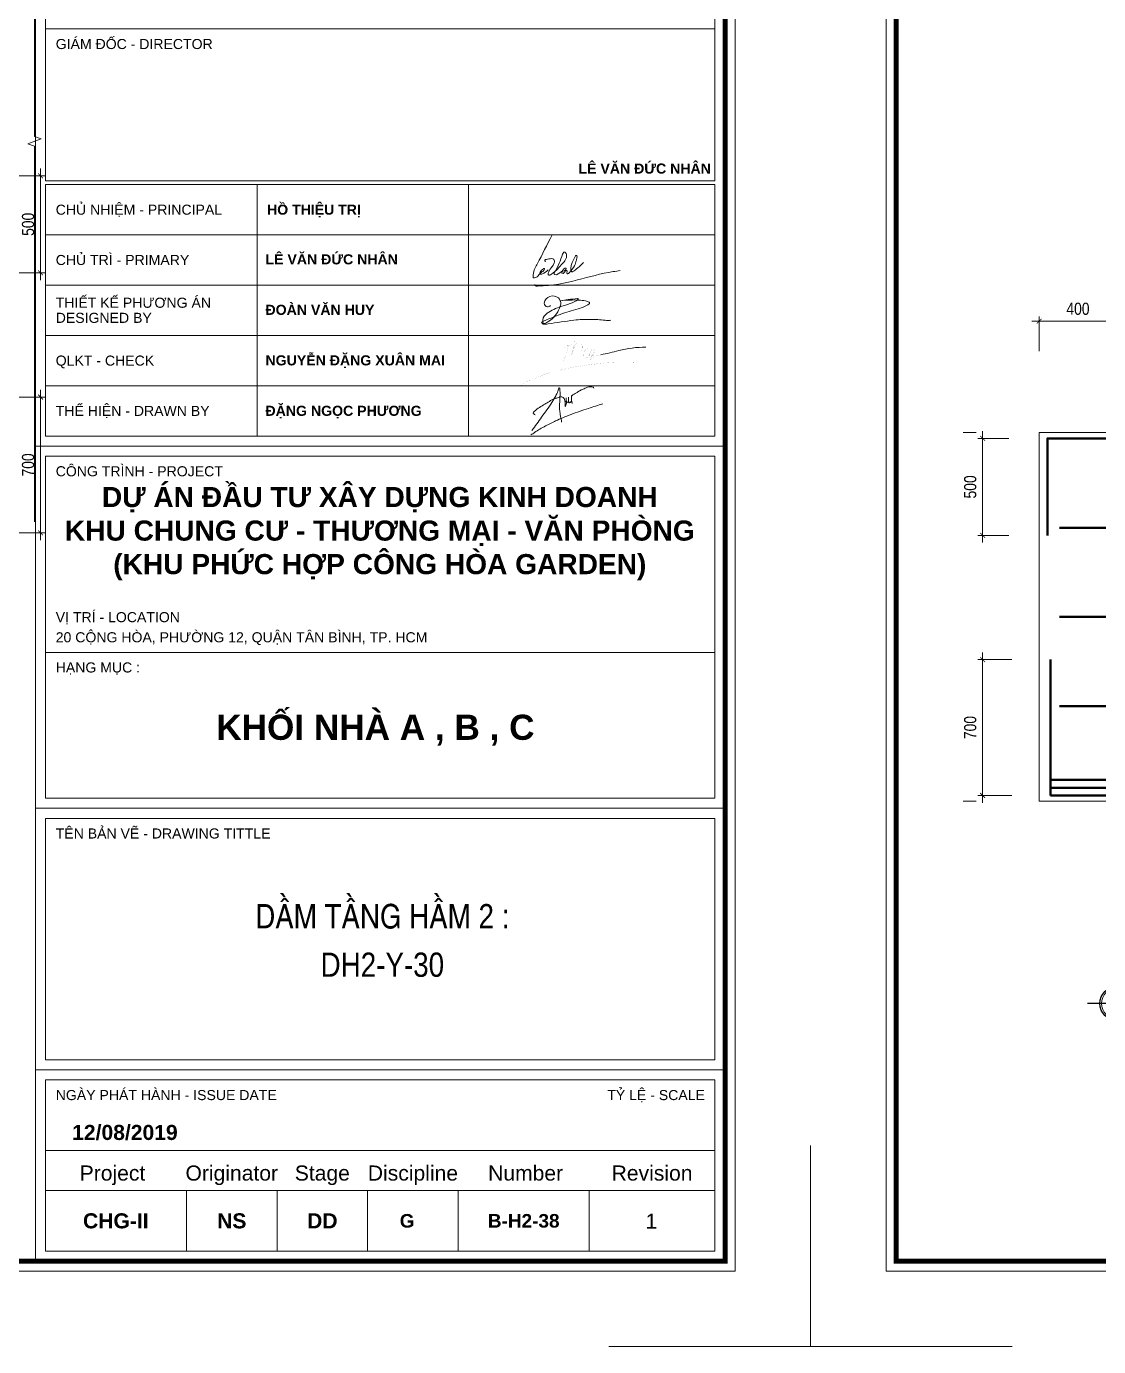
# Model space of a CAD drawing. Header units: millimetres. Extents: x 3014920 to 3563667, y -1638653 to -1356471.
# Drawn here: x 3428811 to 3434334, y -1621074 to -1614271 of the extents above; entities that cross this region are included whole.
import ezdxf
from ezdxf.enums import TextEntityAlignment as Align
from ezdxf.xclip import XClip

# ---------------------------------------------------------------- set-up
doc = ezdxf.new("R2010")
doc.units = ezdxf.units.MM
doc.header["$MEASUREMENT"] = 0
doc.header["$XCLIPFRAME"] = 0
doc.header["$PDMODE"] = 2
doc.linetypes.add('CENTER', pattern=[2, 1.25, -0.25, 0.25, -0.25])
doc.linetypes.add('HIDDEN', pattern=[0.375, 0.25, -0.125])
doc.layers.get('0').update_dxf_attribs({"lineweight": 9})
doc.layers.get('Defpoints').update_dxf_attribs({"color": 10, "lineweight": 0})
for name, color, linetype, lineweight in [('2', 2, 'Continuous', 20), ('CHG_XX_Khung ten$0$TEXT', 7, 'Continuous', 15), ('CHUNHO', 7, 'CENTER', 13), ('CHUTO', 51, 'Continuous', 15), ('CTHEP', 50, 'Continuous', 50), ('DBAO', 90, 'Continuous', 13), ('DGIONG', 130, 'Continuous', 13), ('DMo', 9, 'HIDDEN', 9), ('KTH', 154, 'Continuous', 9), ('TEXT', 7, 'Continuous', 15)]:
    doc.layers.add(name, color=color, linetype=linetype, lineweight=lineweight)
doc.layers.add('8', color=8, linetype='Continuous')
doc.styles.add('ArialB', font='arialbd.ttf')
doc.styles.add('CHG_XX_Khung ten$0$A1 BORDER$0$ARIAL', font='arial.ttf')
doc.styles.add('CHG_XX_Khung ten$0$A1 BORDER$0$Arial - Bold', font='arialbd.ttf', dxfattribs={"height": 2.5})
doc.styles.add('CHG_XX_Khung ten$0$arial', font='arial.ttf')
doc.styles.add('CHG_XX_Khung ten$0$Arial - Bold', font='arialbd.ttf')
doc.styles.add('CHG_XX_Khung ten$0$title block pccc$0$ARIAL', font='arial.ttf')
doc.styles.add('CHG_XX_Khung ten$0$title block pccc$0$Arial - Bold', font='arialbd.ttf', dxfattribs={"height": 2.5})
doc.styles.add('HELVECONDENSE', font='VHELVCN_0.TTF')
doc.styles.add('Star-HelCon', font='VHELVCN_0.TTF')
doc.styles.add('TTP-HelCon', font='VHELVCN_0.TTF')
doc.dimstyles.new('TTP-25', dxfattribs={"dimscale": 25, "dimtxt": 2.5, "dimasz": 1, "dimexe": 1, "dimexo": 1, "dimgap": 0.09, "dimtad": 0, "dimdec": 4, "dimrnd": 1, "dimzin": 9, "dimdsep": 46, "dimtxsty": 'TTP-HelCon', "dimblk": 'ARCHTICK', "dimcen": 0.09, "dimdle": 1.5, "dimclrd": 256, "dimclre": 256, "dimclrt": 7, "dimadec": 0, "dimazin": 0, "dimtfac": 1, "dimtdec": 4, "dimtmove": 0, "dimatfit": 3, "dimldrblk": 'ARCHTICK', "dimfxl": 1, "dimtvp": 1, "dimtolj": 1, "dimtzin": 0, "dimarcsym": 0})

# ---------------------------------------------------------------- blocks, each defined once
blk = doc.blocks.new('_ArchTick')
at = {"color": 0, "linetype": 'ByBlock', "const_width": 0.15}
blk.add_lwpolyline([(-0.5, -0.5), (0.5, 0.5)], dxfattribs=at)
blk = doc.blocks.new('*D1878')
at = {"layer": 'Defpoints', "color": 0, "transparency": 16777216}
for p in [(-698.9, 0), (-834.9, -1900), (-698.9, -1900)]:
    blk.add_point(p, dxfattribs=at)
at = {"layer": 'KTH', "lineweight": -2, "transparency": 16777216}
for p, q in [((-834.9, 37.5), (-834.9, -1937.5)), ((-723.9, 0), (-859.9, 0)), ((-723.9, -1900), (-859.9, -1900))]:
    blk.add_line(p, q, dxfattribs=at)
at = {"layer": 'KTH', "lineweight": -2, "transparency": 16777216, "xscale": 25, "yscale": 25, "zscale": 25}
for p, rotation in [((-834.9, 0), 90), ((-834.9, -1900), 270)]:
    blk.add_blockref('_ArchTick', p, dxfattribs=dict(at, rotation=rotation))
at = {"layer": 'KTH', "color": 7, "transparency": 16777216, "insert": (-898.7, -950), "char_height": 62.5, "attachment_point": 5, "rotation": 90, "style": 'TTP-HelCon'}
blk.add_mtext('\\A1;1900', dxfattribs=at)
blk = doc.blocks.new('dau truc')
blk.add_circle((0, 0), 180)
at = {"layer": '8'}
for p, q in [((0, 127), (0, 345)), ((-127, 0), (-345, 0)), ((0, -345), (0, -127)), ((345, 0), (127, 0))]:
    blk.add_line(p, q, dxfattribs=at)
blk.add_circle((0, 0), 200, dxfattribs=at)
at = {"layer": 'TEXT', "style": 'HELVECONDENSE'}
blk.add_attdef('A', text='', height=233, dxfattribs=at).set_placement((0, 0), align=Align.MIDDLE)
blk = doc.blocks.new('*D1876')
at = {"layer": 'Defpoints', "color": 0, "transparency": 16777216}
for p in [(-531.5, -30), (-691, -529.6), (-531.5, -529.6)]:
    blk.add_point(p, dxfattribs=at)
at = {"layer": 'KTH', "lineweight": -2, "transparency": 16777216}
for p, q in [((-691, 7.5), (-691, -567.1)), ((-556.5, -30), (-716, -30)), ((-556.5, -529.6), (-716, -529.6))]:
    blk.add_line(p, q, dxfattribs=at)
at = {"layer": 'KTH', "lineweight": -2, "transparency": 16777216, "xscale": 25, "yscale": 25, "zscale": 25}
for p, rotation in [((-691, -30), 90), ((-691, -529.6), 270)]:
    blk.add_blockref('_ArchTick', p, dxfattribs=dict(at, rotation=rotation))
at = {"layer": 'KTH', "color": 7, "transparency": 16777216, "insert": (-754.8, -279.8), "char_height": 62.5, "attachment_point": 5, "rotation": 90, "style": 'TTP-HelCon'}
blk.add_mtext('\\A1;500', dxfattribs=at)
blk = doc.blocks.new('*D1877')
at = {"layer": 'Defpoints', "color": 0, "transparency": 16777216}
for p in [(-691, -1170.1), (-515.6, -1170.1), (-515.6, -1870)]:
    blk.add_point(p, dxfattribs=at)
at = {"layer": 'KTH', "lineweight": -2, "transparency": 16777216}
for p, q in [((-691, -1907.5), (-691, -1132.6)), ((-540.6, -1170.1), (-716, -1170.1)), ((-540.6, -1870), (-716, -1870))]:
    blk.add_line(p, q, dxfattribs=at)
at = {"layer": 'KTH', "lineweight": -2, "transparency": 16777216, "xscale": 25, "yscale": 25, "zscale": 25}
for p, rotation in [((-691, -1170.1), 90), ((-691, -1870), 270)]:
    blk.add_blockref('_ArchTick', p, dxfattribs=dict(at, rotation=rotation))
at = {"layer": 'KTH', "color": 7, "transparency": 16777216, "insert": (-754.8, -1520), "char_height": 62.5, "attachment_point": 5, "rotation": 90, "style": 'TTP-HelCon'}
blk.add_mtext('\\A1;700', dxfattribs=at)
blk = doc.blocks.new('*D1869')
at = {"layer": 'Defpoints', "color": 0, "transparency": 16777216}
for p in [(0, 574), (-400, 394), (0, 394)]:
    blk.add_point(p, dxfattribs=at)
at = {"layer": 'KTH', "lineweight": -2, "transparency": 16777216}
for p, q in [((-437.5, 574), (37.5, 574)), ((-400, 419), (-400, 599)), ((0, 419), (0, 599))]:
    blk.add_line(p, q, dxfattribs=at)
at = {"layer": 'KTH', "lineweight": -2, "transparency": 16777216, "xscale": 25, "yscale": 25, "zscale": 25, "rotation": 180}
blk.add_blockref('_ArchTick', (-400, 574), dxfattribs=at)
at = {"layer": 'KTH', "lineweight": -2, "transparency": 16777216, "xscale": 25, "yscale": 25, "zscale": 25}
blk.add_blockref('_ArchTick', (0, 574), dxfattribs=at)
at = {"layer": 'KTH', "color": 7, "transparency": 16777216, "insert": (-200, 637.8), "char_height": 62.5, "attachment_point": 5, "style": 'TTP-HelCon'}
blk.add_mtext('\\A1;400', dxfattribs=at)
blk = doc.blocks.new('*D1826')
at = {"layer": 'Defpoints', "color": 0, "transparency": 16777216}
for p in [(49570, -30), (49730, -30), (49570, -530)]:
    blk.add_point(p, dxfattribs=at)
at = {"layer": 'KTH', "lineweight": -2, "transparency": 16777216}
for p, q in [((49730, -567.5), (49730, 7.5)), ((49595, -30), (49755, -30)), ((49595, -530), (49755, -530))]:
    blk.add_line(p, q, dxfattribs=at)
at = {"layer": 'KTH', "lineweight": -2, "transparency": 16777216, "xscale": 25, "yscale": 25, "zscale": 25}
for p, rotation in [((49730, -30), 90), ((49730, -530), 270)]:
    blk.add_blockref('_ArchTick', p, dxfattribs=dict(at, rotation=rotation))
at = {"layer": 'KTH', "color": 7, "transparency": 16777216, "insert": (49666.1, -280), "char_height": 62.5, "attachment_point": 5, "rotation": 90, "style": 'TTP-HelCon'}
blk.add_mtext('\\A1;500', dxfattribs=at)
blk = doc.blocks.new('*D1827')
at = {"layer": 'Defpoints', "color": 0, "transparency": 16777216}
for p in [(49570, -1170), (49570, -1870), (49730, -1870)]:
    blk.add_point(p, dxfattribs=at)
at = {"layer": 'KTH', "lineweight": -2, "transparency": 16777216}
for p, q in [((49730, -1132.5), (49730, -1907.5)), ((49595, -1170), (49755, -1170)), ((49595, -1870), (49755, -1870))]:
    blk.add_line(p, q, dxfattribs=at)
at = {"layer": 'KTH', "lineweight": -2, "transparency": 16777216, "xscale": 25, "yscale": 25, "zscale": 25}
for p, rotation in [((49730, -1170), 90), ((49730, -1870), 270)]:
    blk.add_blockref('_ArchTick', p, dxfattribs=dict(at, rotation=rotation))
at = {"layer": 'KTH', "color": 7, "transparency": 16777216, "insert": (49666.1, -1520), "char_height": 62.5, "attachment_point": 5, "rotation": 90, "style": 'TTP-HelCon'}
blk.add_mtext('\\A1;700', dxfattribs=at)
blk = doc.blocks.new('2Y-33')
at = {"layer": 'CTHEP'}
for p, q in [((73731.99983, -490), (6753.45448, -490)), ((73719.76007, -950), (6753.45448, -950)), ((73719.76007, -1410), (6753.45448, -1410)), ((6614.26151, -1870), (73770.00002, -1870))]:
    blk.add_line(p, q, dxfattribs=at)
blk.add_lwpolyline([(6609.38628, -529.99859), (6609.38628, -30), (73770.00002, -30), (73770.00002, -530.00001)], dxfattribs=at)
at = {"layer": 'DBAO', "linetype": 'Continuous'}
blk.add_line((6568.4461, -1900), (73799.99996, -1900), dxfattribs=at)
blk = doc.blocks.new('CHG_XX_Khung ten')
for p, q in [((687, 577), (687, 17)), ((687, 179), (824, 179)), ((687, 107), (824, 107)), ((687, 55), (824, 55))]:
    blk.add_line(p, q)
at = {"color": 9, "linetype": 'Continuous'}
for p, q in [((731, 231), (731, 181)), ((773, 231), (773, 181))]:
    blk.add_line(p, q, dxfattribs=at)
at = {"linetype": 'Continuous'}
for p, q in [((689, 39), (822, 39)), ((716.98, 31), (716.98, 19)), ((734.98, 31), (734.98, 19)), ((752.98, 31), (752.98, 19)), ((770.98, 31), (770.98, 19)), ((797, 31), (797, 19))]:
    blk.add_line(p, q, dxfattribs=at)
blk.add_lwpolyline([(15, 579), (826, 579), (826, 15), (15, 15)], close=True)
at = {"color": 4, "linetype": 'Continuous', "const_width": 1}
blk.add_lwpolyline([(17, 577), (824, 577), (824, 17), (17, 17)], close=True, dxfattribs=at)
at = {"linetype": 'Continuous'}
for points in [[(689, 289.93), (822, 289.93), (822, 261.93), (689, 261.93)], [(689, 177), (822, 177), (822, 138), (689, 138)], [(689, 109), (822, 109), (822, 138), (689, 138)], [(689, 105), (822, 105), (822, 57), (689, 57)], [(689, 53), (822, 53), (822, 31), (689, 31)], [(822, 19), (689, 19), (689, 31), (822, 31)]]:
    blk.add_lwpolyline(points, close=True, dxfattribs=at)
at = {"color": 9, "linetype": 'Continuous'}
for points in [[(689, 261.93), (822, 261.93), (822, 231.73), (689, 231.73)], [(822, 221), (689, 221), (689, 231), (822, 231)], [(822, 211), (689, 211), (689, 221), (822, 221)], [(822, 201), (689, 201), (689, 211), (822, 211)], [(822, 191), (689, 191), (689, 201), (822, 201)], [(822, 181), (689, 181), (689, 191), (822, 191)]]:
    blk.add_lwpolyline(points, close=True, dxfattribs=at)
blk.add_lwpolyline([(822, 211), (689, 211), (822, 211)], dxfattribs=at)
at = {"color": 1}
for points in [[(785.63, 182.08), (787.56, 184.76), (789.61, 187.7), (790.35, 188.98), (790.79, 189.92), (791.06, 190.59), (791.21, 189.09), (791.18, 188.31), (791.14, 187.75), (791.09, 186.47), (791.21, 185.58), (791.42, 184.31), (791.51, 183.99), (791.51, 183.74)], [(786.29, 185.19), (785.86, 185.61), (786.06, 185.86), (787.11, 186.7), (788.17, 187.35), (789.1, 187.9), (790.12, 188.41), (790.69, 188.61), (791.04, 188.74), (791.47, 188.79), (791.73, 188.72), (791.92, 188.61), (792.08, 188.33), (792.16, 188.06), (792.21, 187.84), (792.21, 187.27), (792.2, 187.05), (792.23, 186.85), (792.39, 187.1), (792.48, 187.84), (792.46, 188.12), (792.44, 188.61), (792.46, 188.03), (792.53, 187.67), (792.73, 187.74), (792.86, 187.87), (792.9, 188.09), (792.9, 188.28), (792.87, 188.7), (792.91, 188.19), (792.93, 187.79), (792.94, 187.69), (793.11, 187.61), (793.31, 187.73), (793.45, 187.93), (793.48, 188.22), (793.48, 188.64), (793.48, 189.05), (793.48, 188.49), (793.56, 187.84), (793.63, 187.45), (793.48, 188.6), (793.51, 188.92), (794.2, 189.45), (794.72, 189.76), (795.44, 190.17), (796.2, 190.5), (796.65, 190.69), (797.26, 190.79), (797.77, 190.74), (797.95, 190.55)], [(785.43, 181.21), (786.17, 181.73), (788.31, 183), (790.34, 184), (791.77, 184.64), (795.08, 185.91), (796.87, 186.5), (799.7, 187.42)]]:
    blk.add_spline(points, degree=3, dxfattribs=at)
at = {"layer": 'CHG_XX_Khung ten$0$TEXT', "color": 1}
blk.add_lwpolyline([(801.29, 204.04, -0.124137), (800.16, 204.02, 0.028888), (797.25, 204.19, 0.026156), (793.98, 204.04, 0.007061), (788.86, 203.28, -0.091769), (787.85, 203.27, -0.25841), (787.51, 203.62, -0.039719), (788.28, 204, -0.004242), (791.23, 205.18, -0.019244), (794.8, 206.31, 0.094204), (797.02, 207.28, 0.504882), (796.98, 207.63, 0.07616), (796.3, 207.87, 0.041135), (794.97, 208.03, 0.034641), (791.34, 207.9, 0.01407), (792.8, 208.12, 0.003668), (794.71, 208.36, -0.800617), (794.79, 208.18, -0.093248), (793.21, 207.32, 0.020479), (791.05, 206.59, 0.096842), (788.38, 205.18, 0.259163), (787.77, 203.63, 0.564182), (788.17, 203.39, 0.087383), (789.69, 204.36, 0.156422), (791.35, 207.23, 0.228987), (790.91, 208.45, 0.272068), (789.19, 208.76, 0.293527), (788.08, 207.43, 0.171419), (788.25, 206.94, 0.281707), (788.69, 206.7, 0.217513), (789.34, 206.92)], format="xyb", dxfattribs=at)
at = {"layer": 'CHG_XX_Khung ten$0$TEXT', "color": 1, "const_width": 0.0121}
for points in [[(791.6, 198.34, 0.143835), (794.1, 199.89, -0.075685), (793.5, 197.02, -0.172299), (794.95, 199.92, -0.299798), (795.6, 198.96, -0.170508), (795.36, 197.75, 0.168316), (795.11, 197.03)], [(791.95, 196.04, -0.054469), (792.33, 197.1, 0.103257), (792.78, 199.38)], [(797.47, 197.92, 0.401177), (797.3, 198.32, 0.483935), (795.9, 197.43, 0.196997), (796.02, 196.61, 0.296639), (796.38, 196.53, 0.183057), (797.12, 197.39)], [(797.48, 198.09, 0.142769), (797.07, 197.1, 0.220826), (797.29, 196.56, 0.106687), (798.07, 198.16, 0.181562), (797.64, 197.4, -0.039872), (797.25, 196.09, -0.060225), (798.09, 197.69, 0.017174), (797.52, 196.45, -0.149286), (799.3, 197.16)], [(806.31, 195.73, -0.026807), (805.12, 195.66, 0.027369), (800.25, 195.52, 0.022423), (795.26, 194.89, 0.038275), (791.04, 194.04, 0.053272), (785.95, 192.37, 0.118692), (783.44, 190.96)]]:
    blk.add_lwpolyline(points, format="xyb", dxfattribs=at)
at = {"layer": 'CHG_XX_Khung ten$0$TEXT', "color": 1}
for centre, radius, start, end in [((793.37, 230.45), 33.81, 280.1185, 286.3373), ((808.51, 174.85), 23.83, 90.5448, 103.6788)]:
    blk.add_arc(centre, radius, start, end, dxfattribs=at)
for points in [[(789.62, 220.97), (786.72, 215.31), (785.87, 213.03), (785.94, 212.46), (786.42, 212.53), (787.18, 213.24), (787.77, 213.73), (788.12, 214.16), (788.07, 214.29), (787.94, 214.27), (787.28, 213.56), (787.2, 213.33), (787.26, 213.21), (787.44, 213.16), (787.7, 213.23), (788.87, 214.02)], [(788.4, 215.73), (788.18, 215.82), (788.21, 216), (788.32, 216.07), (788.7, 216.16), (789.23, 216.24), (789.76, 216.24), (790.01, 216.08), (790.1, 215.79), (790.05, 215.41), (788.96, 213.65), (788.88, 213.4), (788.88, 213.13), (789, 213.02), (789.17, 213.01), (789.51, 213.17), (790.77, 214.27), (791.67, 215.27), (792.3, 216.07), (792.5, 216.66), (792.49, 217.11), (792.33, 217.45), (792.13, 217.58), (791.94, 217.52), (791.73, 217.16), (790.12, 213.5), (790.04, 213.21), (790.14, 213.12), (791.53, 213.7), (792.32, 214.06), (792.42, 214.24), (792.36, 214.39), (792.17, 214.35), (791.86, 214.12), (791.68, 213.82), (791.57, 213.47), (791.67, 213.35), (791.96, 213.42), (792.51, 213.89), (792.61, 213.78), (792.55, 213.52), (792.61, 213.3), (792.77, 213.25), (793.05, 213.46), (794.1, 214.86), (794.42, 215.85), (794.57, 216.45), (794.53, 216.83), (794.42, 216.89), (794.27, 216.8), (794.14, 216.57), (793.62, 215.47), (793.41, 214.74), (793.36, 214.18), (793.41, 213.82), (793.56, 213.67), (793.77, 213.71), (794.19, 213.99), (795.35, 214.98), (795.89, 215.51)], [(786.22, 211.12), (786.28, 210.87), (786.71, 210.78), (801.78, 213.69), (803.18, 213.88)]]:
    blk.add_spline(points, degree=3, dxfattribs=at)
at = {"layer": 'Defpoints', "color": 1, "ltscale": 2}
for points in [[(40.06, 0), (0, 0), (0, 40)], [(800.94, 0), (841, 0), (841, 40)]]:
    blk.add_lwpolyline(points, dxfattribs=at)
for s, height, style, p in [('GIÁM ĐỐC - DIRECTOR', 2, 'CHG_XX_Khung ten$0$title block pccc$0$ARIAL', (691, 258.93)), ('CHỦ NHIỆM - PRINCIPAL', 2, 'CHG_XX_Khung ten$0$title block pccc$0$ARIAL', (691, 226)), ('HỒ THIỆU TRỊ', 2, 'CHG_XX_Khung ten$0$title block pccc$0$Arial - Bold', (733, 226)), ('CHỦ TRÌ - PRIMARY', 2, 'CHG_XX_Khung ten$0$title block pccc$0$ARIAL', (691, 216)), ('LÊ VĂN ĐỨC NHÂN', 2.0073, 'CHG_XX_Khung ten$0$Arial - Bold', (732.68, 216.13)), ('THIẾT KẾ PHƯƠNG ÁN', 2, 'CHG_XX_Khung ten$0$title block pccc$0$ARIAL', (691, 207.5)), ('ĐOÀN VĂN HUY', 2.0073, 'CHG_XX_Khung ten$0$Arial - Bold', (732.68, 206.09)), ('DESIGNED BY', 2, 'CHG_XX_Khung ten$0$title block pccc$0$ARIAL', (691, 204.5)), ('QLKT - CHECK', 2, 'CHG_XX_Khung ten$0$title block pccc$0$ARIAL', (691, 196)), ('NGUYỄN ĐẶNG XUÂN MAI', 2.0073, 'CHG_XX_Khung ten$0$Arial - Bold', (732.68, 196.05)), ('THỂ HIỆN - DRAWN BY', 2, 'CHG_XX_Khung ten$0$title block pccc$0$ARIAL', (691, 186)), ('ĐẶNG NGỌC PHƯƠNG', 2.0073, 'CHG_XX_Khung ten$0$Arial - Bold', (732.68, 186.02)), ('CÔNG TRÌNH - PROJECT', 2, 'CHG_XX_Khung ten$0$A1 BORDER$0$ARIAL', (691, 174)), ('VỊ TRÍ - LOCATION', 2, 'CHG_XX_Khung ten$0$A1 BORDER$0$ARIAL', (691, 145)), ('20 CỘNG HÒA, PHƯỜNG 12, QUẬN TÂN BÌNH, TP. HCM', 2, 'CHG_XX_Khung ten$0$A1 BORDER$0$ARIAL', (691, 141)), ('HẠNG MỤC :', 2, 'CHG_XX_Khung ten$0$A1 BORDER$0$ARIAL', (691, 135)), ('TÊN BẢN VẼ - DRAWING TITTLE', 2, 'CHG_XX_Khung ten$0$A1 BORDER$0$ARIAL', (691, 102)), ('NGÀY PHÁT HÀNH - ISSUE DATE', 2, 'CHG_XX_Khung ten$0$A1 BORDER$0$ARIAL', (691, 50))]:
    blk.add_text(s, height=height, dxfattribs=dict(style=style)).set_placement(p, align=Align.MIDDLE_LEFT)
for s, height, style, p in [('LÊ VĂN ĐỨC NHÂN', 2.0073, 'CHG_XX_Khung ten$0$Arial - Bold', (821.19, 234.17)), ('TỶ LỆ - SCALE', 2, 'CHG_XX_Khung ten$0$A1 BORDER$0$ARIAL', (820, 50))]:
    blk.add_text(s, height=height, dxfattribs=dict(style=style)).set_placement(p, align=Align.MIDDLE_RIGHT)
for s, style, p in [('12/08/2019', 'CHG_XX_Khung ten$0$A1 BORDER$0$Arial - Bold', (704.75, 42.57)), ('Project', 'CHG_XX_Khung ten$0$A1 BORDER$0$ARIAL', (702.28, 34.5)), ('Originator', 'CHG_XX_Khung ten$0$A1 BORDER$0$ARIAL', (725.98, 34.5)), ('Stage', 'CHG_XX_Khung ten$0$A1 BORDER$0$ARIAL', (743.98, 34.5)), ('Discipline', 'CHG_XX_Khung ten$0$A1 BORDER$0$ARIAL', (761.98, 34.5)), ('Number', 'CHG_XX_Khung ten$0$A1 BORDER$0$ARIAL', (784.37, 34.5)), ('Revision', 'CHG_XX_Khung ten$0$A1 BORDER$0$ARIAL', (809.5, 34.5)), ('CHG-II', 'CHG_XX_Khung ten$0$A1 BORDER$0$Arial - Bold', (702.94, 25)), ('NS', 'CHG_XX_Khung ten$0$A1 BORDER$0$Arial - Bold', (725.98, 25)), ('DD', 'CHG_XX_Khung ten$0$A1 BORDER$0$Arial - Bold', (743.98, 25)), ('1', 'CHG_XX_Khung ten$0$arial', (809.36, 24.93))]:
    blk.add_text(s, height=3, dxfattribs=dict(style=style)).set_placement(p, align=Align.MIDDLE_CENTER)
at = {"attachment_point": 2, "style": 'CHG_XX_Khung ten$0$A1 BORDER$0$Arial - Bold'}
for s, insert, char_height, width in [('DỰ ÁN ĐẦU TƯ XÂY DỰNG KINH DOANH\\PKHU CHUNG CƯ - THƯƠNG MẠI - VĂN PHÒNG\\P(KHU PHỨC HỢP CÔNG HÒA GARDEN)', (755.4, 170.88), 4, 159.8745), ('KHỐI NHÀ A , B , C', (754.52, 125.61), 5, 104.1229)]:
    blk.add_mtext(s, dxfattribs=dict(at, insert=insert, char_height=char_height, width=width))
blk = doc.blocks.new('2Y-32')
at = {"layer": 'CTHEP'}
for p, q in [((10449.99117, -490), (-294.55642, -490)), ((10449.99117, -950), (-294.55642, -950)), ((-341.19187, -1870), (-341.19187, -1170.07228)), ((10449.99117, -1410), (-294.55642, -1410)), ((-341.19187, -1870), (10449.99117, -1870))]:
    blk.add_line(p, q, dxfattribs=at)
for points in [[(-357.10992, -529.59684), (-357.10992, -30), (10449.99117, -30)], [(5049.99117, -1790), (-341.19187, -1790)], [(5049.99117, -1830), (-341.19187, -1830)]]:
    blk.add_lwpolyline(points, dxfattribs=at)
at = {"layer": 'DBAO', "linetype": 'Continuous'}
blk.add_line((-0.00883, 0), (-400.00883, 0), dxfattribs=at)
at = {"layer": 'DBAO', "linetype": 'Continuous', "flags": 128}
blk.add_lwpolyline([(10630.9478, -1900), (-400.00883, -1900), (-400.00883, 0)], dxfattribs=at)
at = {"layer": '2', "ltscale": 300}
ref = blk.add_blockref('dau truc', (-0.0075, -2942.06577), dxfattribs=dict(at, xscale=0.436713129747659, yscale=0.436713129747659, zscale=0.436713129747659))
ref.add_attrib('A', '18', dxfattribs={"layer": 'TEXT', "height": 87.5, "style": 'HELVECONDENSE'}).set_placement((-0.0075, -2942.06577), align=Align.MIDDLE)
at = {"layer": 'KTH'}
dim = blk.add_linear_dim(base=(-0.00883, 574.00461), p1=(-400.00883, 394.00461), p2=(-0.00883, 394.00461), dimstyle='TTP-25', override={"dimarcsym": 1}, dxfattribs=at)
dim.commit()
dim.dimension.update_dxf_attribs({"geometry": '*D1869', "text_midpoint": (-200.00883, 637.83794)})
dim = blk.add_linear_dim(base=(-834.87166, -1900), p1=(-698.87166, 0), p2=(-698.87166, -1900), angle=90, dimstyle='TTP-25', override={"dimtmove": 1}, dxfattribs=at)
dim.commit()
dim.dimension.update_dxf_attribs({"geometry": '*D1878', "text_midpoint": (-898.70499, -950)})
at = {"layer": 'KTH', "color": 5}
for base, p1, p2, picture, middle in [((-690.96714, -529.59684), (-531.53469, -30), (-531.53469, -529.59684), '*D1876', (-754.80047, -279.79842)), ((-690.96714, -1170.07228), (-515.61531, -1870), (-515.61531, -1170.07228), '*D1877', (-754.80047, -1520.03614))]:
    dim = blk.add_linear_dim(base=base, p1=p1, p2=p2, angle=90, dimstyle='TTP-25', dxfattribs=at)
    dim.commit()
    dim.dimension.update_dxf_attribs({"geometry": picture, "text_midpoint": middle})
blk = doc.blocks.new('2Y-30')
at = {"layer": 'KTH', "color": 5}
for base, p1, p2, override, picture, middle in [((49729.97227, -30), (49569.99999, -530.00001), (49569.99999, -30), {"dimarcsym": 1}, '*D1826', (49666.13893, -280)), ((49729.97227, -1870), (49569.99999, -1170), (49569.99999, -1870), {"dimtmove": 1, "dimarcsym": 1}, '*D1827', (49666.13893, -1520))]:
    dim = blk.add_linear_dim(base=base, p1=p1, p2=p2, angle=90, dimstyle='TTP-25', override=override, dxfattribs=at)
    dim.commit()
    dim.dimension.update_dxf_attribs({"geometry": picture, "text_midpoint": middle})

msp = doc.modelspace()

# ---------------------------------------------------------------- linework, layer by layer
at = {"layer": 'DGIONG', "linetype": 'Continuous', "elevation": 0, "flags": 128}
msp.add_lwpolyline([(3428852.72654, -1616824.80428), (3428852.72663, -1614888.24814), (3428818.38316, -1614875.74814), (3428887.0701, -1614850.74814), (3428852.72663, -1614838.24814), (3428852.72652, -1613549.79967)], dxfattribs=at)

# ---------------------------------------------------------------- block references
at = {"layer": 'DGIONG', "color": 5}
ref = msp.add_blockref('2Y-33', (3416591.05961, -1614141.41095), dxfattribs=at)
XClip(ref).set_block_clipping_path([(38551.3972354708, -3711.059322872), (55761.3654262922, 808.900912849)])
ref = msp.add_blockref('2Y-30', (3379153.68716, -1615010.81209), dxfattribs=at)
XClip(ref).set_block_clipping_path([(32335.0449996539, -3487.627151635), (49966.1705821641, 735.162145579)])
ref = msp.add_blockref('2Y-33', (3398245.94802, -1617644.23726), dxfattribs=at)
XClip(ref).set_block_clipping_path([(57027.342183786, -3686.059322872), (74237.3104430428, 951.6948019341)])
at = {"layer": 'DMo'}
ref = msp.add_blockref('2Y-32', (3434428.12284, -1616364.25683), dxfattribs=at)
XClip(ref).set_block_clipping_path([(-792.0463637137, -3172.5935), (14426.2908955785, 844.6974999998)])

# ---------------------------------------------------------------- texts
at = {"layer": 'CHUNHO', "style": 'Star-HelCon'}
for s, p in [('DAÀM TAÀNG HAÀM 2 :', (3430644.69862, -1618918.83477)), ('DH2-Y-30', (3430644.69862, -1619168.83476))]:
    msp.add_text(s, height=125, dxfattribs=at).set_placement(p, align=Align.CENTER)
at = {"layer": 'CHUTO', "color": 7, "style": 'ArialB'}
for s, p in [('G', (3430772.14855, -1620461.20977)), ('B-H2-38', (3431372.80805, -1620461.20977))]:
    msp.add_text(s, height=70, dxfattribs=at).set_placement(p, align=Align.CENTER)

# ---------------------------------------------------------------- next in the draw order: block references
at = {"color": 5, "xscale": 25.92478421704392, "yscale": 25.92478421704392, "zscale": 25.92478421704392}
msp.add_blockref('CHG_XX_Khung ten', (3411048.01083, -1621074.38806), dxfattribs=at)

# ---------------------------------------------------------------- next in the draw order: block references
msp.add_blockref('CHG_XX_Khung ten', (3432850.75435, -1621074.38806), dxfattribs=at)

doc.saveas('drawing.dxf')
